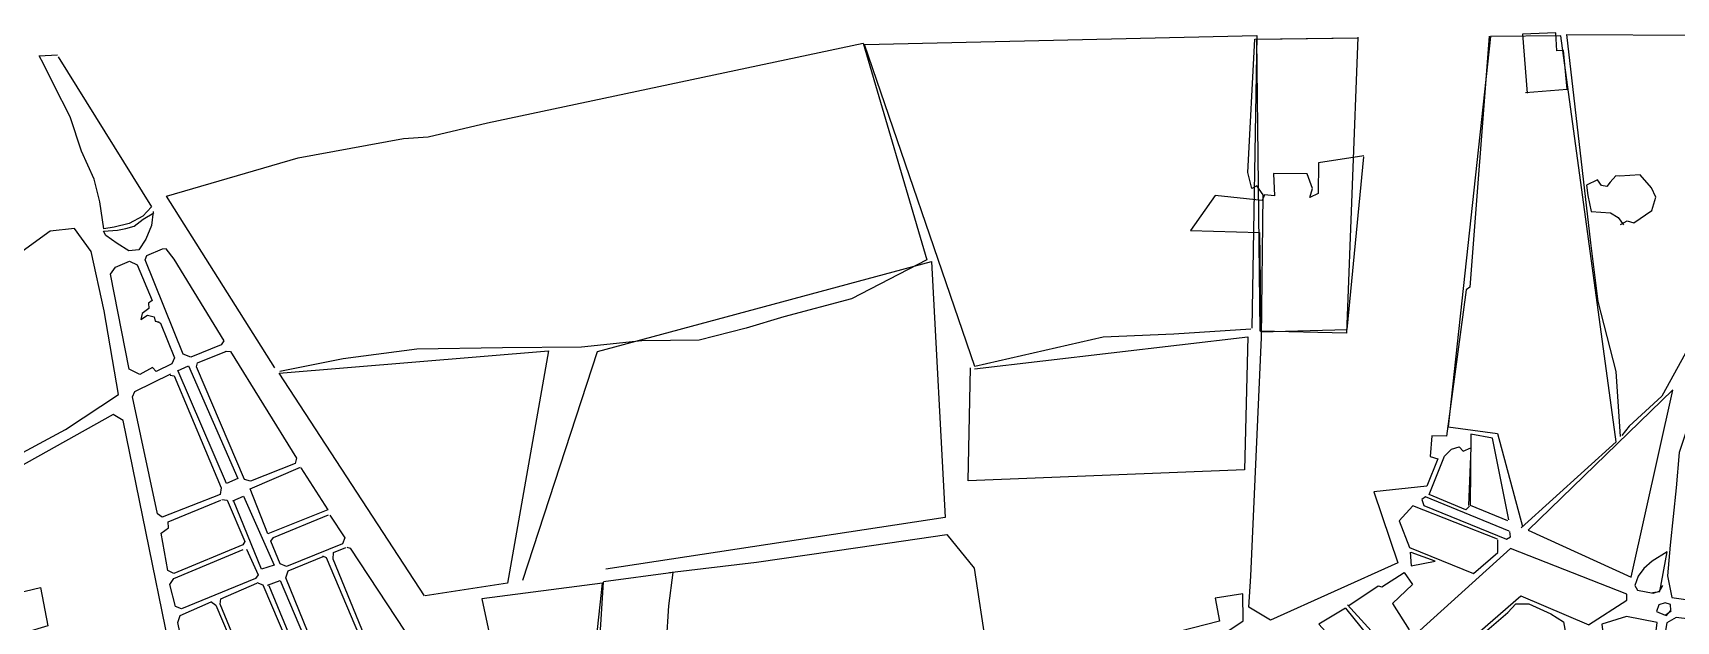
# Model space of a CAD drawing. Extents: x 636897 to 643904, y 804876 to 807482.
# Drawn here: x 638534 to 640889, y 806585 to 807429 of the extents above; entities that cross this region are included whole.
import ezdxf

# ---------------------------------------------------------------- set-up
doc = ezdxf.new("R2010")
doc.units = 0
doc.layers.get('0').update_dxf_attribs({"linetype": 'CONTINUOUS'})

msp = doc.modelspace()

# ---------------------------------------------------------------- linework, layer by layer
at = {"color": 1}
for points in [[(640279.94, 807004.4), (640169.45, 806997.17), (640068.02, 806992.62), (639884.24, 806950.82), (639726.1, 807412.71), (640288.3, 807425.27), (640281.25, 807005.55)], [(640667.42, 806719.32), (640803.2, 806842.49), (640724.03, 807425.14), (640623.15, 807424.07), (640562.72, 806864.27), (640633.37, 806854.53), (640668.94, 806720.92)], [(640809.45, 806850.45), (640803.45, 806943.4), (640777.65, 807044.08), (640767.21, 807128.23), (640732.67, 807426.93), (640922.48, 807425.88), (640928.59, 807311.77), (640929, 807253.19), (640910.27, 807211.5), (640908.95, 807176.93), (640930.9, 807155.01), (640952.09, 807128.61), (640951.28, 807082.93), (640947.17, 807061.21), (640941.65, 807033.67), (640902.56, 806969.83), (640868.75, 806908.14), (640821.99, 806865.03), (640811.42, 806851.62)], [(638881.3, 806948.78), (638725.92, 807194.96), (638914.49, 807249.8), (639065.66, 807277.87), (639100.79, 807280.09), (639186.02, 807300.05), (639724.5, 807414.45), (639815.59, 807103.86), (639707.43, 807047.92), (639610.77, 807021.89), (639556.62, 807005.61), (639489.14, 806988.33), (639406.98, 806987.6), (639320.59, 806978.52), (639207.49, 806977.24), (639084.61, 806975.49), (638978.97, 806961.48), (638888.34, 806943.62)], [(640621.36, 807424.46), (640593.79, 807064.67), (640588.33, 807060.74), (640560.18, 806850.61), (640539.01, 806851.17), (640536.67, 806821.49), (640547.67, 806817.99), (640531.99, 806779.04), (640456.02, 806770.82), (640490.53, 806669.03), (640307.8, 806586.74), (640277.02, 806605.31), (640279.87, 806649.71), (640294.96, 806992.48), (640297.63, 807197.03), (640288.39, 807209.71), (640281.14, 807205.96), (640275.42, 807228.75), (640285.79, 807420.14), (640432.75, 807421.98)], [(640432.95, 807423.1), (640417.1, 806998.57), (640293.17, 807001.56), (640288.67, 807420.44), (640434.09, 807422.02)], [(638570.39, 807394.88), (638704.55, 807179.77), (638692.19, 807166.32), (638672.19, 807155.79), (638650.72, 807150.57), (638635.85, 807148.19), (638630.2, 807186.81), (638622.03, 807219.56), (638603.87, 807259.64), (638587.93, 807308.68), (638564.28, 807354.64), (638549.48, 807385), (638543.18, 807396.42), (638569.66, 807397.53)], [(638706.94, 807173.15), (638704.56, 807152.82), (638696.37, 807133.24), (638686.06, 807118.06), (638671.85, 807116.36), (638655.31, 807127.3), (638638.99, 807138.7), (638635.72, 807144.63), (638655.73, 807146.02), (638667.7, 807148.55), (638679.41, 807152.19), (638692.3, 807161.87), (638707.88, 807171.17)], [(638725, 807119.26), (638736.52, 807104.41), (638807.84, 806987.27), (638804.42, 806981.84), (638760.98, 806964.26), (638749.97, 806968.44), (638695.11, 807103.59), (638697.85, 807109.89), (638720.1, 807119.36), (638725.88, 807119.95)], [(638710.91, 807015.79), (638717.44, 807012.83), (638737.19, 806962.99), (638733.61, 806954.66), (638711.18, 806943.41), (638705.69, 806949.06), (638687.67, 806939.25), (638672.33, 806946.88), (638645.51, 807083.18), (638652.61, 807093.16), (638672.66, 807101.91), (638683.71, 807096.39), (638705.26, 807045.49), (638700.02, 807041.35), (638700.43, 807034.01), (638691.03, 807026.87), (638689.25, 807017.91), (638698.45, 807024.16), (638708.31, 807021.73), (638709.58, 807015.53), (638715.39, 807014.78)], [(639236.35, 806643.94), (639343.46, 806972.2), (639822.33, 807101.36), (639841.58, 806733.96), (639355.54, 806659.85)], [(639883.88, 806947.25), (640275.32, 806993.38), (640270.53, 806802.64), (639874.78, 806786.46), (639878.27, 806948.89)], [(641045.52, 806596.67), (641076.32, 806619.98), (641097.19, 806818.55), (641071.2, 806926.57), (641039.96, 806979.44), (640996.03, 806964.26), (640954.6, 806947.13), (640925.66, 806920.98), (640912.58, 806884.56), (640893.81, 806827.26), (640889.57, 806776.37), (640880.58, 806694.38), (640877.06, 806650.18), (640883.21, 806619.38), (640972.65, 806606.35), (641038.86, 806595.61), (641079.06, 806625.84)], [(638809.77, 806972.84), (638817.59, 806971.93), (638912.09, 806819.07), (638910.27, 806811.68), (638846.33, 806786.01), (638837.8, 806788.47), (638768.91, 806950.21), (638770.33, 806955.81), (638811.78, 806972.67)], [(639095.73, 806621.7), (638887.51, 806941.15), (639273.51, 806973.11), (639214.42, 806639.6), (639096.62, 806621.72)], [(638731.13, 806938.34), (638736.72, 806937.37), (638804.03, 806776.48), (638802.93, 806767.1), (638719.56, 806734.48), (638712.98, 806739.22), (638677.35, 806906.92), (638680.5, 806914.57), (638732.2, 806939.93)], [(640884.55, 806917.24), (640677.31, 806715.79), (640824.75, 806648.59), (640884.79, 806916.57)], [(640649.52, 806730.88), (640626.19, 806847.89), (640595.08, 806853.53), (640593.95, 806751.93), (640647.55, 806729.72)], [(640593.1, 806750.35), (640588.12, 806744.87), (640535.19, 806767.1), (640557.37, 806822.03), (640567.36, 806831.87), (640578.18, 806835.27), (640584.14, 806828.97), (640595.15, 806833.93), (640591.96, 806751.43)], [(638918.22, 806805.42), (638956.94, 806745.14), (638870.94, 806710.68), (638845.71, 806775.08), (638917.98, 806806.08)], [(638805.12, 806759.8), (638812.71, 806758.88), (638838.27, 806699.39), (638835.04, 806694.85), (638736.52, 806653.62), (638727.95, 806657.86), (638718.36, 806711.51), (638728.86, 806719.13), (638728.19, 806727.8), (638803.81, 806758.66)], [(640633.33, 806702.84), (640511.78, 806750.89), (640492.3, 806729.44), (640507.11, 806691.07), (640598.97, 806653.83), (640633.82, 806683.92), (640633.79, 806702.18)], [(640649.96, 806714.19), (640530.38, 806763.63), (640524.92, 806759.7), (640527.59, 806751.08), (640646.24, 806702.95), (640652.17, 806706.23), (640650.85, 806713.99)], [(638960.03, 806737.43), (638981.56, 806704.78), (638978.21, 806696.46), (638897.96, 806663.92), (638888.96, 806667.48), (638875.45, 806699.88), (638879.09, 806705.54), (638958.01, 806738.04)], [(639446.51, 806655.01), (639571.28, 806670.16), (639716.4, 806690.96), (639843.97, 806709.75), (639883.27, 806661.3), (639901.12, 806544.61), (639926.14, 806452.83), (639949.5, 806347.42), (639973.23, 806253.81), (639998.4, 806102.8)], [(638840.54, 806688.76), (638857.28, 806651.76), (638853.19, 806646.31), (638747.16, 806602.88), (638738.82, 806606.46), (638730.68, 806638.1), (638736.47, 806646.71), (638835.66, 806687.97)], [(638949.25, 806679.03), (638954.88, 806676.72), (639036.83, 806482.57), (639034.8, 806474.94), (638986.34, 806453.45), (638973.28, 806459.14), (638897.03, 806647.64), (638900.34, 806657.75), (638950.38, 806678.16)], [(638984.13, 806691.49), (638989.29, 806689.83), (639107.17, 806510.62), (639103.83, 806502.07), (639051.2, 806478.03), (639043.54, 806481.62), (638964.74, 806674.07), (638965.16, 806683.88), (638982.8, 806691.01)], [(640763.72, 806580.17), (640818.72, 806615.24), (640818.71, 806623.93), (640651.94, 806689.51), (640457.19, 806513.13), (640495.23, 806472.47), (640666.85, 806621.74), (640764.17, 806580.18)], [(640508.18, 806684.2), (640509.58, 806664.85), (640543.93, 806671.32), (640509.75, 806683.79)], [(640855.62, 806626.46), (640866.06, 806627.84), (640876.38, 806684.69), (640855.12, 806671.44), (640842.92, 806660.87), (640834.74, 806649.97), (640829.96, 806636.7), (640834.16, 806629.68), (640856.54, 806625.59), (640865.37, 806628.49), (640870.06, 806636.63)], [(639351.55, 806641.26), (639340.09, 806459.26), (639404.9, 806476.7), (639421.54, 806301.64), (639470.17, 806307.09), (639451.75, 806446.7), (639446.75, 806512.71), (639442.35, 806554.69), (639445.94, 806607.11), (639451.86, 806655.14), (639352.21, 806641.72)], [(640420.18, 806607.94), (640462.44, 806636), (640467.38, 806634.35), (640499.59, 806655.01), (640511.4, 806637.72), (640482.71, 806610.47), (640506.86, 806573.01), (640476.85, 806544.82), (640418.38, 806608.78)], [(638855.56, 806640.8), (638863.89, 806637.23), (638945.31, 806446.4), (638942.67, 806436.31), (638892.45, 806414.34), (638881.44, 806418.07), (638802.67, 806609.63), (638803.58, 806617.44), (638855.36, 806639.69)], [(639214.92, 806451.22), (639331.77, 806462.39), (639350.47, 806639.9), (639178.01, 806617.31), (639213.34, 806451.85), (639334.7, 806460.91)], [(640146.87, 806504.25), (640268.85, 806585.92), (640268.32, 806624.65), (640228.84, 806618.54), (640234.79, 806585.51), (640138.11, 806560.37), (640124.75, 806542.44), (640145.53, 806504.43)], [(638789.2, 806613.74), (638796.69, 806608.14), (638878.37, 806416.21), (638878.8, 806407.98), (638807.62, 806377.9), (638796.91, 806378.74), (638766.66, 806465.51), (638742.07, 806583.6), (638745.39, 806593.26), (638789.66, 806613.08)], [(640415.38, 806604.03), (640377.23, 806580.98), (640438.24, 806513.52), (640468.09, 806539.25), (640415.83, 806604.04)], [(640564.66, 806526.18), (640648.32, 806597.87), (640659.37, 806609.96), (640678.07, 806610.23), (640709.63, 806595.91), (640727.75, 806584.58), (640731.36, 806565.74), (640725.37, 806556), (640696.93, 806536.32), (640597.17, 806475.58), (640564.91, 806525.08)], [(640875.21, 806592.89), (640881.92, 806600.64), (640881.47, 806609.09), (640873.61, 806611.78), (640864.55, 806608.87), (640861.24, 806598.98), (640873.85, 806593.74), (640882.15, 806600.2)], [(640799.87, 806441.45), (640848.96, 806472.36), (640862.32, 806583.42), (640817.99, 806592.06), (640782.86, 806580.89), (640798.87, 806445.66), (640813.95, 806448.28), (640834.34, 806460.62), (640849.72, 806469.04)], [(641055.43, 806498.7), (641064.71, 806552.85), (641057.8, 806570.04), (640889.53, 806590.59), (640876.14, 806582.89), (640867.42, 806533.21), (640879.9, 806515.72), (641056.95, 806500.3)]]:
    msp.add_lwpolyline(points, dxfattribs=at)
at = {"color": 3}
for points in [[(640673.48, 807343.81), (640733.24, 807348.46), (640727.81, 807403.98), (640718.26, 807403.29), (640717.14, 807429.31), (640669.11, 807427.18), (640675.72, 807342.98)], [(640441.83, 807252.81), (640376.64, 807242.68), (640376.43, 807199.04), (640364.56, 807193.17), (640368.23, 807206.17), (640360.57, 807226.9), (640312.25, 807227.44), (640313.96, 807195.43), (640299.45, 807197.06), (640296.09, 807188.96), (640228.68, 807195.91), (640193.24, 807145.8), (640292.16, 807142.77), (640294.25, 807000.57), (640417.95, 807003.75), (640441.65, 807251.25)], [(638495.1, 806813.65), (638581.17, 806860.38), (638657.14, 806910.42), (638636.47, 807030.33), (638618.03, 807115.57), (638594.24, 807148.8), (638559.39, 807145.01), (638487.04, 807092.84), (638442.2, 807070.54), (638391.35, 807047.86), (638397.9, 807026.88), (638388.5, 807011.49), (638407.97, 806990.4), (638439.25, 807003.23), (638455.31, 806958.89), (638481.86, 806921.95), (638467.4, 806912.67), (638475.94, 806874.82), (638485.43, 806878.4), (638489.49, 806858.7), (638493.69, 806842.77), (638498.45, 806813.51)], [(638741.76, 806944.21), (638757.38, 806951.51), (638828.1, 806789.92), (638811.81, 806782.6), (638742.66, 806944.01)], [(638753.65, 806377.48), (638761.93, 806393.28), (638663.88, 806873.19), (638649.64, 806881.73), (638295.41, 806683.62), (638292.45, 806677.31), (638291.07, 806670.6), (638355.23, 806573.62), (638505.53, 806598.41), (638510.85, 806607.9), (638511.29, 806625.5), (638545.14, 806633.71), (638555.68, 806578.77), (638521, 806568.08), (638511.92, 806592.34), (638507.01, 806592.66), (638372.37, 806564.71), (638366.91, 806560.79), (638361.38, 806550.63), (638370.59, 806538.84), (638519.78, 806286.43), (638535.1, 806279.25), (638754.08, 806378.16)], [(638820.9, 806757.9), (638836.31, 806764.75), (638880.05, 806665.47), (638861.94, 806659.88), (638821.78, 806758.59)], [(638870.77, 806636.74), (638888.63, 806643.43), (638968.96, 806454.25), (638950.89, 806446.89), (638872.79, 806636.12)]]:
    msp.add_lwpolyline(points, dxfattribs=at)
at = {"color": 5}
msp.add_lwpolyline([(640809.74, 807154.51), (640818.97, 807159.43), (640828.84, 807156.8), (640854.43, 807174.62), (640860.18, 807193.48), (640854.25, 807207.13), (640837.95, 807225.64), (640808.38, 807223.53), (640803.02, 807224.06), (640794.57, 807215.15), (640789.83, 807209.01), (640782.44, 807210.16), (640776.66, 807218.47), (640761.04, 807210.93), (640762.77, 807196.05), (640767.37, 807173.23), (640795.49, 807171.29), (640806.36, 807164.45), (640813.76, 807153.95)], dxfattribs=at)

doc.saveas('drawing.dxf')
